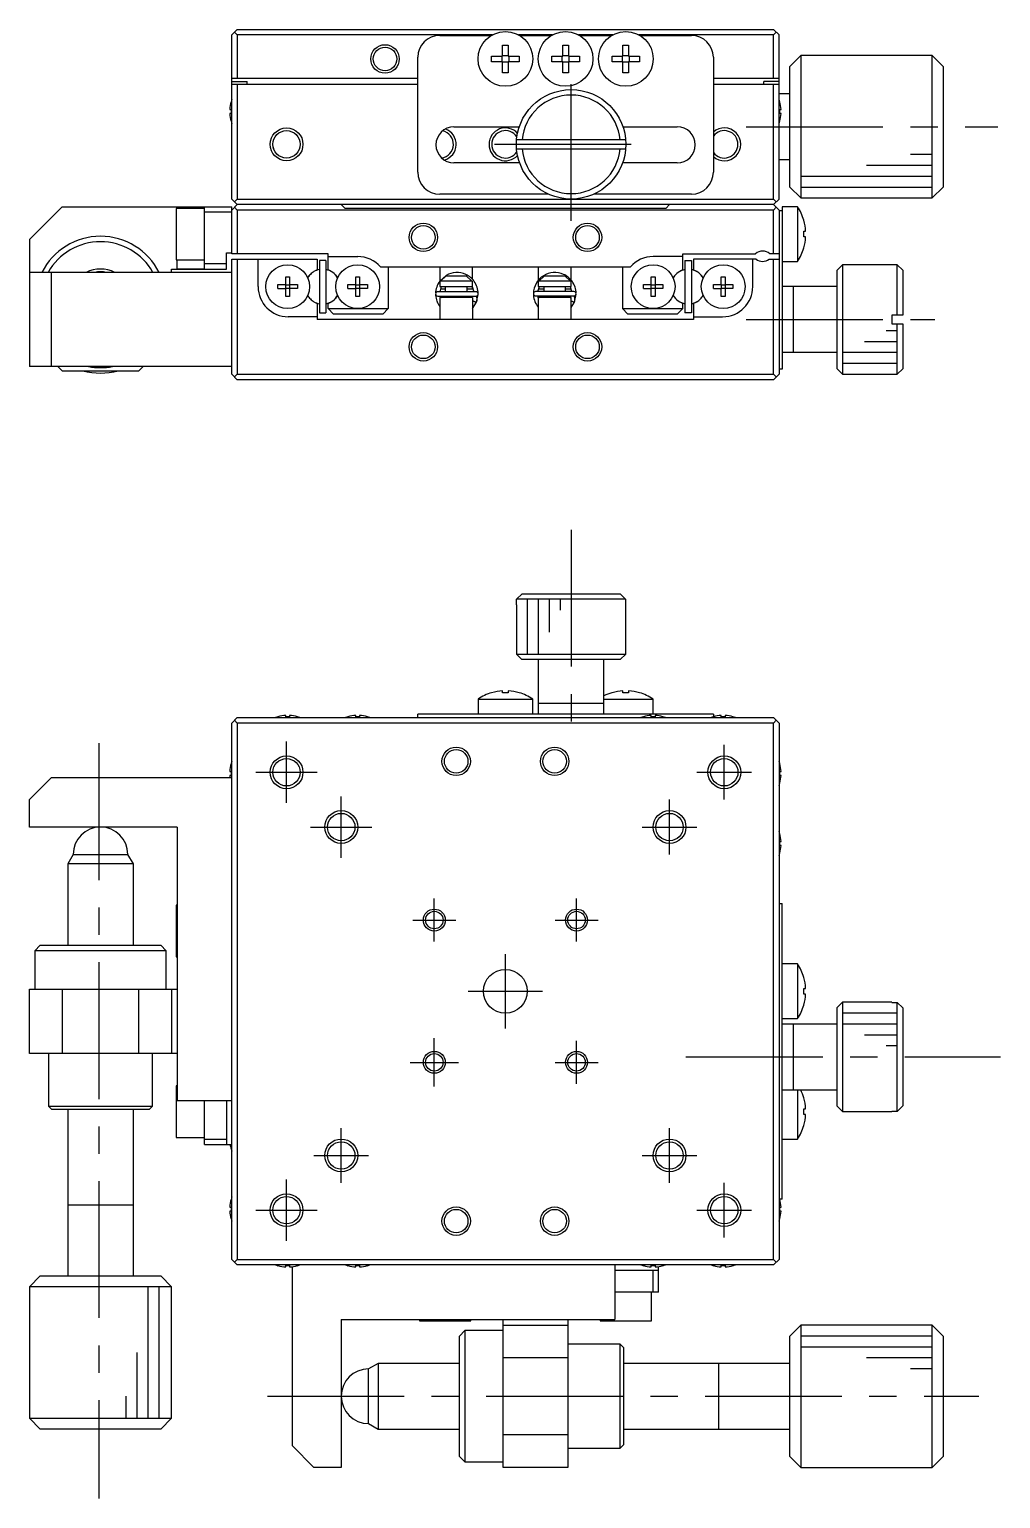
# Model space of a CAD drawing. Extents: x 37 to 349, y 38 to 247.
# Drawn here: x 91.4 to 180.2, y 112.9 to 247.2 of the extents above; entities that cross this region are included whole.
import ezdxf

# ---------------------------------------------------------------- set-up
doc = ezdxf.new("R2010")
doc.units = 0
doc.header["$LTSCALE"] = 10
doc.linetypes.add('CENTER', pattern=[2, 1.25, -0.25, 0.25, -0.25])
doc.layers.get('0').update_dxf_attribs({"linetype": 'CONTINUOUS'})
doc.layers.add('CENTER', color=1, linetype='CENTER')

msp = doc.modelspace()

# ---------------------------------------------------------------- linework, layer by layer
at = {"color": 7, "linetype": 'CONTINUOUS'}
for p, q in [((109.900273, 246.654517), (110.400273, 247.154517)), ((110.400273, 247.154517), (159.400273, 247.154517)), ((159.400273, 247.154517), (159.900273, 246.654517)), ((109.900273, 231.654517), (109.900273, 246.654517)), ((110.150273, 246.904517), (110.400273, 246.654517)), ((110.400273, 246.654517), (110.400273, 242.654517)), ((133.712838, 246.654517), (110.400273, 246.654517)), ((128.900273, 246.604517), (133.624538, 246.604517)), ((134.640273, 245.713107), (135.160273, 245.713107)), ((134.640273, 244.714517), (134.640273, 245.713107)), ((135.160273, 245.713107), (135.160273, 244.714517)), ((139.212838, 246.654517), (136.087707, 246.654517)), ((136.176008, 246.604517), (139.124538, 246.604517)), ((140.140273, 245.713107), (140.660273, 245.713107)), ((140.140273, 244.714517), (140.140273, 245.713107)), ((140.660273, 245.713107), (140.660273, 244.714517)), ((144.712838, 246.654517), (141.587707, 246.654517)), ((141.676008, 246.604517), (144.624538, 246.604517)), ((145.640273, 245.713107), (146.160273, 245.713107)), ((145.640273, 244.714517), (145.640273, 245.713107)), ((146.160273, 245.713107), (146.160273, 244.714517)), ((159.400273, 246.654517), (147.087707, 246.654517)), ((147.176008, 246.604517), (151.900273, 246.604517)), ((159.400273, 246.654517), (159.650273, 246.904517)), ((159.400273, 242.654517), (159.400273, 246.654517)), ((159.900273, 231.654517), (159.900273, 246.654517)), ((126.900273, 234.104517), (126.900273, 244.604517)), ((133.641683, 244.194517), (133.641683, 244.714517)), ((133.641683, 244.714517), (134.640273, 244.714517)), ((134.598898, 244.194517), (134.598898, 244.714517)), ((134.640273, 244.755892), (135.160273, 244.755892)), ((135.160273, 244.714517), (136.158862, 244.714517)), ((135.201648, 244.714517), (135.201648, 244.194517)), ((136.158862, 244.714517), (136.158862, 244.194517)), ((139.141683, 244.194517), (139.141683, 244.714517)), ((139.141683, 244.714517), (140.140273, 244.714517)), ((140.098898, 244.194517), (140.098898, 244.714517)), ((140.140273, 244.755892), (140.660273, 244.755892)), ((140.660273, 244.714517), (141.658862, 244.714517)), ((140.701648, 244.714517), (140.701648, 244.194517)), ((141.658862, 244.714517), (141.658862, 244.194517)), ((144.641683, 244.194517), (144.641683, 244.714517)), ((144.641683, 244.714517), (145.640273, 244.714517)), ((145.598898, 244.194517), (145.598898, 244.714517)), ((145.640273, 244.755892), (146.160273, 244.755892)), ((146.160273, 244.714517), (147.158862, 244.714517)), ((146.201648, 244.714517), (146.201648, 244.194517)), ((147.158862, 244.714517), (147.158862, 244.194517)), ((153.900273, 244.604517), (153.900273, 234.104517)), ((161.900273, 244.754517), (160.900273, 243.754517)), ((161.900273, 244.754517), (161.900273, 231.754517)), ((173.900273, 244.754517), (161.900273, 244.754517)), ((174.900273, 243.754517), (173.900273, 244.754517)), ((173.900273, 231.754517), (173.900273, 244.754517)), ((134.640273, 244.194517), (133.641683, 244.194517)), ((134.640273, 243.195928), (134.640273, 244.194517)), ((135.160273, 244.153142), (134.640273, 244.153142)), ((135.160273, 243.195928), (134.640273, 243.195928)), ((135.160273, 244.194517), (135.160273, 243.195928)), ((136.158862, 244.194517), (135.160273, 244.194517)), ((140.140273, 244.194517), (139.141683, 244.194517)), ((140.140273, 243.195928), (140.140273, 244.194517)), ((140.660273, 244.153142), (140.140273, 244.153142)), ((140.660273, 243.195928), (140.140273, 243.195928)), ((140.660273, 244.194517), (140.660273, 243.195928)), ((141.658862, 244.194517), (140.660273, 244.194517)), ((145.640273, 244.194517), (144.641683, 244.194517)), ((145.640273, 243.195928), (145.640273, 244.194517)), ((146.160273, 244.153142), (145.640273, 244.153142)), ((146.160273, 243.195928), (145.640273, 243.195928)), ((146.160273, 244.194517), (146.160273, 243.195928)), ((147.158862, 244.194517), (146.160273, 244.194517)), ((160.900273, 232.754517), (160.900273, 243.754517)), ((174.900273, 243.754517), (174.900273, 232.754517)), ((126.900273, 242.654517), (109.900273, 242.654517)), ((109.900273, 242.404517), (111.300273, 242.404517)), ((109.900273, 242.154517), (126.900273, 242.154517)), ((110.400273, 242.154517), (110.400273, 231.654517)), ((111.300273, 242.154517), (111.300273, 242.404517)), ((159.900273, 242.654517), (153.900273, 242.654517)), ((153.900273, 242.154517), (159.900273, 242.154517)), ((159.900273, 242.404517), (158.500273, 242.404517)), ((158.500273, 242.154517), (158.500273, 242.404517)), ((159.400273, 231.654517), (159.400273, 242.154517)), ((109.826129, 240.543133), (109.830751, 240.540879)), ((160.900273, 241.254517), (159.900273, 241.254517)), ((159.969794, 240.540879), (159.974417, 240.543133)), ((109.710414, 239.834517), (109.830751, 239.834517)), ((109.830751, 239.474517), (109.710414, 239.474517)), ((109.830751, 239.834517), (109.830751, 239.474517)), ((159.969794, 239.834517), (160.090132, 239.834517)), ((159.969794, 239.474517), (159.969794, 239.834517)), ((160.090132, 239.474517), (159.969794, 239.474517)), ((109.830751, 238.768156), (109.826129, 238.765901)), ((130.200273, 238.254517), (136.163185, 238.254517)), ((145.63736, 238.254517), (150.600273, 238.254517)), ((159.974417, 238.765901), (159.969794, 238.768156)), ((145.884247, 237.054517), (135.916298, 237.054517)), ((135.916298, 236.254517), (145.884247, 236.254517)), ((136.198145, 234.954517), (130.200273, 234.954517)), ((150.600273, 234.954517), (145.6024, 234.954517)), ((159.900273, 235.254517), (160.900273, 235.254517)), ((160.900273, 232.754517), (161.900273, 231.754517)), ((173.900273, 231.754517), (174.900273, 232.754517)), ((94.400273, 230.954517), (91.400273, 227.954517)), ((94.400273, 230.954517), (109.900273, 230.954517)), ((104.900273, 230.804517), (104.900273, 230.954517)), ((107.400273, 230.885339), (104.900273, 230.885339)), ((107.400273, 225.254517), (107.400273, 230.954517)), ((110.400273, 231.154517), (109.900273, 231.654517)), ((110.400273, 231.154517), (109.900273, 230.654517)), ((109.900273, 226.654517), (109.900273, 230.954517)), ((110.400273, 231.654517), (110.150273, 231.404517)), ((110.150273, 230.904517), (110.400273, 230.654517)), ((110.400273, 231.654517), (159.400273, 231.654517)), ((159.400273, 231.154517), (110.400273, 231.154517)), ((120.250273, 230.804517), (119.900273, 231.154517)), ((138.827231, 232.104517), (128.900273, 232.104517)), ((151.900273, 232.104517), (142.973314, 232.104517)), ((149.900273, 231.154517), (149.550273, 230.804517)), ((159.650273, 231.404517), (159.400273, 231.654517)), ((159.900273, 231.654517), (159.400273, 231.154517)), ((159.400273, 231.154517), (159.900273, 230.654517)), ((159.400273, 230.654517), (159.650273, 230.904517)), ((161.59193, 230.954517), (160.200273, 230.954517)), ((160.200273, 230.954517), (160.200273, 216.104517)), ((161.59193, 230.954517), (161.59193, 225.954517)), ((161.900273, 231.754517), (173.900273, 231.754517)), ((104.800273, 230.804517), (104.800273, 226.104517)), ((107.400273, 230.804517), (104.800273, 230.804517)), ((109.900273, 230.454517), (107.400273, 230.454517)), ((110.400273, 230.654517), (110.400273, 226.654517)), ((159.400273, 230.654517), (110.400273, 230.654517)), ((149.550273, 230.804517), (120.250273, 230.804517)), ((159.400273, 226.654517), (159.400273, 230.654517)), ((159.900273, 230.654517), (159.900273, 215.654517)), ((159.900273, 230.604517), (160.200273, 230.604517)), ((162.162853, 229.713107), (162.169708, 229.71645)), ((162.162853, 228.194517), (162.162853, 228.714517)), ((162.162853, 228.714517), (162.335225, 228.714517)), ((162.335225, 228.194517), (162.162853, 228.194517)), ((91.400273, 227.954517), (91.400273, 216.354517)), ((162.169708, 227.192584), (162.162853, 227.195928)), ((104.800273, 226.104517), (107.400273, 226.104517)), ((104.900273, 225.254517), (104.900273, 226.104517)), ((107.400273, 225.754517), (109.400273, 225.754517)), ((109.400273, 226.754517), (109.900273, 226.754517)), ((109.400273, 225.254517), (109.400273, 226.754517)), ((118.700273, 226.654517), (109.900273, 226.654517)), ((109.900273, 215.654517), (109.900273, 226.154517)), ((109.900273, 226.154517), (117.700273, 226.154517)), ((110.400273, 226.154517), (110.400273, 215.654517)), ((112.300273, 223.654517), (112.300273, 226.154517)), ((117.700273, 226.154517), (117.700273, 225.198929)), ((118.500273, 226.054517), (117.900273, 226.054517)), ((117.900273, 226.054517), (117.900273, 221.254517)), ((118.500273, 226.054517), (118.500273, 221.254517)), ((118.700273, 225.198929), (118.700273, 226.654517)), ((118.700273, 226.404517), (121.400273, 226.404517)), ((151.100273, 226.404517), (148.400273, 226.404517)), ((151.100273, 226.654517), (157.738835, 226.654517)), ((151.100273, 225.198929), (151.100273, 226.654517)), ((151.300273, 226.054517), (151.300273, 221.254517)), ((151.300273, 226.054517), (151.900273, 226.054517)), ((151.900273, 226.054517), (151.900273, 221.254517)), ((152.100273, 226.154517), (152.100273, 225.198929)), ((157.800273, 226.154517), (152.100273, 226.154517)), ((157.500273, 223.654517), (157.500273, 226.154517)), ((159.000273, 226.154517), (159.900273, 226.154517)), ((159.900273, 226.654517), (159.06171, 226.654517)), ((159.400273, 215.654517), (159.400273, 226.154517)), ((160.200273, 225.954517), (161.59193, 225.954517)), ((165.700273, 225.654517), (165.200273, 225.154517)), ((170.700273, 225.654517), (165.700273, 225.654517)), ((165.700273, 225.654517), (165.700273, 215.654517)), ((170.700273, 221.054517), (170.700273, 225.654517)), ((171.200273, 225.154517), (170.700273, 225.654517)), ((109.900273, 224.954517), (91.400273, 224.954517)), ((93.400273, 224.954517), (93.400273, 216.354517)), ((104.400273, 224.954517), (104.400273, 225.254517)), ((104.400273, 225.254517), (109.400273, 225.254517)), ((104.900273, 225.294781), (107.400273, 225.294781)), ((114.820273, 224.540879), (115.180273, 224.540879)), ((114.820273, 223.834517), (114.820273, 224.540879)), ((115.180273, 224.540879), (115.180273, 223.834517)), ((117.700273, 225.198929), (117.406523, 225.029332)), ((118.994023, 225.029332), (118.700273, 225.198929)), ((121.220273, 224.540879), (121.580273, 224.540879)), ((121.220273, 223.834517), (121.220273, 224.540879)), ((121.580273, 224.540879), (121.580273, 223.834517)), ((123.479335, 225.454517), (146.32121, 225.454517)), ((124.200273, 225.454517), (124.200273, 221.654517)), ((129.476862, 224.670649), (128.899766, 224.150513)), ((128.900273, 225.454517), (128.900273, 223.654517)), ((131.900273, 224.154517), (128.900273, 224.154517)), ((128.954589, 224.154517), (129.483757, 224.654517)), ((129.483757, 224.654517), (131.316788, 224.654517)), ((131.316788, 224.654517), (131.845956, 224.154517)), ((131.900273, 224.31051), (131.900273, 225.454517)), ((131.900273, 223.654517), (131.900273, 224.154517)), ((137.900273, 225.454517), (137.900273, 224.235779)), ((137.900273, 224.154517), (137.900273, 223.654517)), ((140.900273, 224.154517), (137.900273, 224.154517)), ((137.954589, 224.154517), (138.483757, 224.654517)), ((138.483757, 224.654517), (140.316788, 224.654517)), ((140.316788, 224.654517), (140.845956, 224.154517)), ((140.900273, 224.254983), (140.900273, 225.454517)), ((140.900273, 223.654517), (140.900273, 224.154517)), ((145.600273, 225.454517), (145.600273, 221.654517)), ((148.220273, 224.540879), (148.580273, 224.540879)), ((148.220273, 223.834517), (148.220273, 224.540879)), ((148.580273, 224.540879), (148.580273, 223.834517)), ((150.806523, 225.029332), (151.100273, 225.198929)), ((152.100273, 225.198929), (152.394023, 225.029332)), ((154.620273, 224.540879), (154.980273, 224.540879)), ((154.620273, 223.834517), (154.620273, 224.540879)), ((154.980273, 224.540879), (154.980273, 223.834517)), ((165.200273, 216.154517), (165.200273, 225.154517)), ((171.200273, 225.154517), (171.200273, 221.054517)), ((114.113911, 223.834517), (114.820273, 223.834517)), ((114.113911, 223.474517), (114.113911, 223.834517)), ((114.113911, 223.474517), (114.820273, 223.474517)), ((114.830645, 223.824145), (114.820273, 223.834517)), ((114.830645, 223.484889), (114.820273, 223.474517)), ((114.820273, 222.768156), (114.820273, 223.474517)), ((114.830645, 223.824145), (115.1699, 223.824145)), ((114.830645, 223.484889), (114.830645, 223.824145)), ((115.1699, 223.484889), (114.830645, 223.484889)), ((115.1699, 223.824145), (115.180273, 223.834517)), ((115.1699, 223.824145), (115.1699, 223.484889)), ((115.1699, 223.484889), (115.180273, 223.474517)), ((115.180273, 223.834517), (115.886634, 223.834517)), ((115.180273, 223.474517), (115.180273, 222.768156)), ((115.886634, 223.474517), (115.180273, 223.474517)), ((115.886634, 223.834517), (115.886634, 223.474517)), ((120.513911, 223.834517), (121.220273, 223.834517)), ((120.513911, 223.474517), (120.513911, 223.834517)), ((120.513911, 223.474517), (121.220273, 223.474517)), ((121.230645, 223.824145), (121.220273, 223.834517)), ((121.230645, 223.484889), (121.220273, 223.474517)), ((121.220273, 222.768156), (121.220273, 223.474517)), ((121.230645, 223.824145), (121.5699, 223.824145)), ((121.230645, 223.484889), (121.230645, 223.824145)), ((121.5699, 223.484889), (121.230645, 223.484889)), ((121.5699, 223.824145), (121.580273, 223.834517)), ((121.5699, 223.824145), (121.5699, 223.484889)), ((121.5699, 223.484889), (121.580273, 223.474517)), ((121.580273, 223.834517), (122.286634, 223.834517)), ((121.580273, 223.474517), (121.580273, 222.768156)), ((122.286634, 223.474517), (121.580273, 223.474517)), ((122.286634, 223.834517), (122.286634, 223.474517)), ((128.517589, 222.969651), (128.521228, 222.868862)), ((132.216362, 223.191628), (128.716362, 223.191628)), ((128.900273, 223.654517), (131.900273, 223.654517)), ((128.928681, 223.191629), (129.064239, 223.65457)), ((128.986277, 223.454517), (129.400273, 223.454517)), ((129.400273, 223.654517), (129.400273, 223.191628)), ((131.400273, 223.191628), (131.400273, 223.654517)), ((131.400273, 223.454517), (131.900273, 223.454517)), ((131.868172, 223.654639), (132.004343, 223.191655)), ((131.900273, 223.454517), (131.900273, 223.580529)), ((132.257318, 222.222749), (132.415042, 222.964292)), ((137.459546, 222.98039), (137.463185, 222.879601)), ((141.158319, 223.202367), (137.658319, 223.202367)), ((137.658319, 222.802367), (141.158319, 222.802367)), ((137.899466, 222.641157), (137.87032, 222.802364)), ((137.870638, 223.202369), (138.001171, 223.654585)), ((137.900273, 223.654517), (140.900273, 223.654517)), ((137.924796, 223.454517), (138.400273, 223.454517)), ((138.000008, 222.654556), (138.25993, 222.802367)), ((138.400273, 223.654517), (138.400273, 223.202367)), ((138.400273, 222.802367), (138.400273, 222.654517)), ((140.400273, 223.202367), (140.400273, 223.654517)), ((140.400273, 223.454517), (140.900273, 223.454517)), ((140.400273, 222.654517), (140.400273, 222.802367)), ((140.556708, 222.802367), (140.816634, 222.654549)), ((140.815198, 223.654528), (140.946301, 223.202394)), ((141.190157, 222.803048), (141.189321, 222.804806)), ((141.204174, 222.771459), (141.190157, 222.803048)), ((141.199275, 222.233488), (141.356999, 222.975031)), ((147.513911, 223.834517), (148.220273, 223.834517)), ((147.513911, 223.474517), (147.513911, 223.834517)), ((147.513911, 223.474517), (148.220273, 223.474517)), ((148.230645, 223.824145), (148.220273, 223.834517)), ((148.230645, 223.484889), (148.220273, 223.474517)), ((148.220273, 222.768156), (148.220273, 223.474517)), ((148.230645, 223.824145), (148.5699, 223.824145)), ((148.230645, 223.484889), (148.230645, 223.824145)), ((148.5699, 223.484889), (148.230645, 223.484889)), ((148.5699, 223.824145), (148.580273, 223.834517)), ((148.5699, 223.824145), (148.5699, 223.484889)), ((148.5699, 223.484889), (148.580273, 223.474517)), ((148.580273, 223.834517), (149.286634, 223.834517)), ((148.580273, 223.474517), (148.580273, 222.768156)), ((149.286634, 223.474517), (148.580273, 223.474517)), ((149.286634, 223.834517), (149.286634, 223.474517)), ((153.913911, 223.834517), (154.620273, 223.834517)), ((153.913911, 223.474517), (153.913911, 223.834517)), ((153.913911, 223.474517), (154.620273, 223.474517)), ((154.630645, 223.824145), (154.620273, 223.834517)), ((154.630645, 223.484889), (154.620273, 223.474517)), ((154.620273, 222.768156), (154.620273, 223.474517)), ((154.630645, 223.824145), (154.9699, 223.824145)), ((154.630645, 223.484889), (154.630645, 223.824145)), ((154.9699, 223.484889), (154.630645, 223.484889)), ((154.9699, 223.824145), (154.980273, 223.834517)), ((154.9699, 223.824145), (154.9699, 223.484889)), ((154.9699, 223.484889), (154.980273, 223.474517)), ((154.980273, 223.834517), (155.686634, 223.834517)), ((154.980273, 223.474517), (154.980273, 222.768156)), ((155.686634, 223.474517), (154.980273, 223.474517)), ((155.686634, 223.834517), (155.686634, 223.474517)), ((165.200273, 223.654517), (160.200273, 223.654517)), ((161.200273, 223.654517), (161.200273, 217.654517)), ((115.180273, 222.768156), (114.820273, 222.768156)), ((117.406523, 222.279702), (117.700273, 222.110105)), ((117.700273, 222.110105), (117.700273, 220.654517)), ((118.700273, 222.110105), (118.994023, 222.279702)), ((118.700273, 221.654517), (118.700273, 222.110105)), ((119.200273, 221.154517), (118.700273, 221.654517)), ((118.700273, 221.654517), (124.200273, 221.654517)), ((121.580273, 222.768156), (121.220273, 222.768156)), ((124.200273, 221.654517), (123.700273, 221.154517)), ((128.650763, 222.283306), (128.673546, 222.224614)), ((128.673779, 222.228437), (128.673264, 222.225946)), ((128.673264, 222.225946), (128.673995, 222.226253)), ((128.673546, 222.224614), (128.673264, 222.225946)), ((128.674482, 222.224856), (128.698084, 222.171926)), ((128.716362, 222.791628), (132.216362, 222.791628)), ((131.900273, 222.654517), (128.900273, 222.654517)), ((128.900273, 222.654517), (128.900273, 220.654517)), ((128.952654, 222.654437), (128.928363, 222.791625)), ((129.064654, 222.654544), (129.317973, 222.791628)), ((129.400273, 222.791628), (129.400273, 222.654517)), ((131.400273, 222.654517), (131.400273, 222.791628)), ((131.614751, 222.791628), (131.868057, 222.654562)), ((131.900384, 222.654517), (131.899744, 220.654517)), ((132.254404, 222.21595), (131.900253, 222.355797)), ((131.9053, 222.363647), (131.900273, 222.367824)), ((131.900323, 221.671925), (132.258327, 222.225054)), ((131.911371, 222.359099), (131.9053, 222.363647)), ((131.918447, 222.354209), (131.911371, 222.359099)), ((131.926486, 222.349005), (131.918447, 222.354209)), ((131.935439, 222.343521), (131.926486, 222.349005)), ((131.945249, 222.33779), (131.935439, 222.343521)), ((131.955858, 222.331847), (131.945249, 222.33779)), ((131.967199, 222.325729), (131.955858, 222.331847)), ((131.979204, 222.319472), (131.967199, 222.325729)), ((131.991798, 222.313116), (131.979204, 222.319472)), ((132.004905, 222.3067), (131.991798, 222.313116)), ((132.018443, 222.300262), (132.004905, 222.3067)), ((132.032331, 222.293842), (132.018443, 222.300262)), ((132.046482, 222.287481), (132.032331, 222.293842)), ((132.06081, 222.281216), (132.046482, 222.287481)), ((132.075227, 222.275086), (132.06081, 222.281216)), ((132.089644, 222.269129), (132.075227, 222.275086)), ((132.103973, 222.263382), (132.089644, 222.269129)), ((132.118125, 222.257879), (132.103973, 222.263382)), ((132.132015, 222.252655), (132.118125, 222.257879)), ((132.145557, 222.247741), (132.132015, 222.252655)), ((132.158668, 222.243168), (132.145557, 222.247741)), ((132.171267, 222.238963), (132.158668, 222.243168)), ((132.183277, 222.235153), (132.171267, 222.238963)), ((132.194624, 222.231761), (132.183277, 222.235153)), ((132.205239, 222.228808), (132.194624, 222.231761)), ((132.215056, 222.226312), (132.205239, 222.228808)), ((132.224015, 222.224287), (132.215056, 222.226312)), ((132.232062, 222.222748), (132.224015, 222.224287)), ((132.239147, 222.221702), (132.232062, 222.222748)), ((132.245226, 222.221157), (132.239147, 222.221702)), ((132.250262, 222.221115), (132.245226, 222.221157)), ((132.2482, 222.792309), (132.247364, 222.794067)), ((132.262217, 222.76072), (132.2482, 222.792309)), ((132.254225, 222.221578), (132.250262, 222.221115)), ((132.257089, 222.222542), (132.254225, 222.221578)), ((132.258837, 222.224001), (132.257089, 222.222542)), ((132.259459, 222.225946), (132.258837, 222.224001)), ((132.259178, 222.224614), (132.271332, 222.255004)), ((132.274636, 222.728482), (132.262217, 222.76072)), ((132.271332, 222.255004), (132.282585, 222.287665)), ((132.285428, 222.695677), (132.274636, 222.728482)), ((132.282585, 222.287665), (132.292191, 222.320837)), ((132.294567, 222.662383), (132.285428, 222.695677)), ((132.292191, 222.320837), (132.300125, 222.354439)), ((132.30203, 222.628682), (132.294567, 222.662383)), ((132.300125, 222.354439), (132.306368, 222.388386)), ((132.3078, 222.594658), (132.30203, 222.628682)), ((132.306368, 222.388386), (132.310907, 222.422597)), ((132.311863, 222.560392), (132.3078, 222.594658)), ((132.310907, 222.422597), (132.313731, 222.456987)), ((132.314209, 222.525969), (132.311863, 222.560392)), ((132.313731, 222.456987), (132.314832, 222.491473)), ((132.314832, 222.491473), (132.314209, 222.525969)), ((137.59272, 222.294044), (137.615503, 222.235353)), ((137.615736, 222.239177), (137.615221, 222.236686)), ((137.615221, 222.236686), (137.615953, 222.236993)), ((137.615503, 222.235353), (137.615221, 222.236686)), ((137.616439, 222.235595), (137.640041, 222.182665)), ((140.900273, 222.654517), (137.900273, 222.654517)), ((137.900273, 222.654517), (137.900273, 220.654517)), ((141.196362, 222.22669), (140.900254, 222.330712)), ((140.900273, 220.654517), (140.900273, 222.654517)), ((140.911814, 222.335065), (140.900273, 222.341242)), ((140.900307, 221.748718), (141.200284, 222.235793)), ((140.924007, 222.328758), (140.911814, 222.335065)), ((140.936777, 222.322359), (140.924007, 222.328758)), ((140.950045, 222.315909), (140.936777, 222.322359)), ((140.963728, 222.309447), (140.950045, 222.315909)), ((140.977742, 222.303012), (140.963728, 222.309447)), ((140.992001, 222.296646), (140.977742, 222.303012)), ((141.006416, 222.290387), (140.992001, 222.296646)), ((141.020898, 222.284274), (141.006416, 222.290387)), ((141.035357, 222.278345), (141.020898, 222.284274)), ((141.049704, 222.272637), (141.035357, 222.278345)), ((141.06385, 222.267184), (141.049704, 222.272637)), ((141.077708, 222.26202), (141.06385, 222.267184)), ((141.091192, 222.257178), (141.077708, 222.26202)), ((141.104219, 222.252688), (141.091192, 222.257178)), ((141.116708, 222.248576), (141.104219, 222.252688)), ((141.128581, 222.244869), (141.116708, 222.248576)), ((141.139766, 222.24159), (141.128581, 222.244869)), ((141.150193, 222.238759), (141.139766, 222.24159)), ((141.159798, 222.236392), (141.150193, 222.238759)), ((141.168521, 222.234506), (141.159798, 222.236392)), ((141.176308, 222.233111), (141.168521, 222.234506)), ((141.183112, 222.232217), (141.176308, 222.233111)), ((141.18889, 222.231828), (141.183112, 222.232217)), ((141.193606, 222.231948), (141.18889, 222.231828)), ((141.197231, 222.232575), (141.193606, 222.231948)), ((141.199743, 222.233705), (141.197231, 222.232575)), ((141.201126, 222.235332), (141.199743, 222.233705)), ((141.201135, 222.235353), (141.213289, 222.265743)), ((141.216593, 222.739222), (141.204174, 222.771459)), ((141.213289, 222.265743), (141.224543, 222.298404)), ((141.227385, 222.706416), (141.216593, 222.739222)), ((141.224543, 222.298404), (141.234148, 222.331577)), ((141.236524, 222.673122), (141.227385, 222.706416)), ((141.234148, 222.331577), (141.242082, 222.365178)), ((141.243987, 222.639421), (141.236524, 222.673122)), ((141.242082, 222.365178), (141.248326, 222.399126)), ((141.249758, 222.605397), (141.243987, 222.639421)), ((141.248326, 222.399126), (141.252865, 222.433336)), ((141.253821, 222.571131), (141.249758, 222.605397)), ((141.252865, 222.433336), (141.255688, 222.467726)), ((141.256167, 222.536708), (141.253821, 222.571131)), ((141.255688, 222.467726), (141.25679, 222.502212)), ((141.25679, 222.502212), (141.256167, 222.536708)), ((146.100273, 221.154517), (145.600273, 221.654517)), ((145.600273, 221.654517), (151.100273, 221.654517)), ((148.580273, 222.768156), (148.220273, 222.768156)), ((151.100273, 221.654517), (150.600273, 221.154517)), ((151.100273, 222.110105), (150.806523, 222.279702)), ((151.100273, 221.654517), (151.100273, 222.110105)), ((152.394023, 222.279702), (152.100273, 222.110105)), ((152.100273, 222.110105), (152.100273, 220.654517)), ((154.980273, 222.768156), (154.620273, 222.768156)), ((117.700273, 220.904517), (115.050273, 220.904517)), ((152.100273, 220.654517), (117.700273, 220.654517)), ((117.900273, 221.254517), (118.500273, 221.254517)), ((123.700273, 221.154517), (119.200273, 221.154517)), ((150.600273, 221.154517), (146.100273, 221.154517)), ((151.900273, 221.254517), (151.300273, 221.254517)), ((152.100273, 220.904517), (154.750273, 220.904517)), ((170.200273, 221.054517), (170.200273, 220.254517)), ((171.200273, 221.054517), (170.200273, 221.054517)), ((170.200273, 220.254517), (171.200273, 220.254517)), ((170.700273, 215.654517), (170.700273, 220.254517)), ((171.200273, 220.254517), (171.200273, 216.154517)), ((160.200273, 217.654517), (165.200273, 217.654517)), ((109.900273, 216.354517), (91.400273, 216.354517)), ((94.000273, 216.354517), (94.400273, 215.954517)), ((101.400273, 215.954517), (101.800273, 216.354517)), ((160.200273, 216.104517), (159.900273, 216.104517)), ((165.200273, 216.154517), (165.700273, 215.654517)), ((170.700273, 215.654517), (171.200273, 216.154517)), ((94.400273, 215.954517), (101.400273, 215.954517)), ((110.400273, 215.154517), (109.900273, 215.654517)), ((110.400273, 215.654517), (110.150273, 215.404517)), ((110.400273, 215.654517), (159.400273, 215.654517)), ((159.400273, 215.154517), (110.400273, 215.154517)), ((159.650273, 215.404517), (159.400273, 215.654517)), ((159.900273, 215.654517), (159.400273, 215.154517)), ((165.700273, 215.654517), (170.700273, 215.654517)), ((135.916298, 195.08944), (136.418086, 195.58944)), ((135.916298, 194.58944), (135.916298, 195.08944)), ((145.884247, 195.08944), (135.916298, 195.08944)), ((136.418086, 195.58944), (145.38246, 195.58944)), ((145.38246, 195.58944), (145.884247, 195.08944)), ((145.884247, 195.08944), (145.884247, 194.58944)), ((135.900273, 194.58944), (135.900273, 190.08944)), ((135.900273, 194.58944), (135.916298, 194.58944)), ((145.884247, 194.58944), (145.900273, 194.58944)), ((145.900273, 190.08944), (145.900273, 194.58944)), ((135.900273, 190.08944), (145.900273, 190.08944)), ((135.900273, 190.08944), (136.400273, 189.58944)), ((145.400273, 189.58944), (136.400273, 189.58944)), ((137.900273, 189.58944), (137.900273, 184.58944)), ((143.900273, 184.58944), (143.900273, 189.58944)), ((145.400273, 189.58944), (145.900273, 190.08944)), ((134.640273, 186.552021), (134.640273, 186.724393)), ((135.160273, 186.724393), (135.160273, 186.552021)), ((145.640273, 186.552021), (145.640273, 186.724393)), ((146.160273, 186.724393), (146.160273, 186.552021)), ((132.400273, 185.981097), (137.400273, 185.981097)), ((132.400273, 185.981097), (132.400273, 184.58944)), ((133.641683, 186.552021), (133.63834, 186.558876)), ((135.160273, 186.552021), (134.640273, 186.552021)), ((136.162206, 186.558876), (136.158862, 186.552021)), ((137.400273, 184.58944), (137.400273, 185.981097)), ((137.900273, 185.58944), (143.900273, 185.58944)), ((143.900273, 185.981097), (148.400273, 185.981097)), ((144.641683, 186.552021), (144.63834, 186.558876)), ((146.160273, 186.552021), (145.640273, 186.552021)), ((147.162206, 186.558876), (147.158862, 186.552021)), ((148.400273, 184.58944), (148.400273, 185.981097)), ((110.400273, 184.28944), (109.900273, 183.78944)), ((110.400273, 183.78944), (110.150273, 184.03944)), ((110.400273, 184.28944), (159.400273, 184.28944)), ((114.113911, 184.358962), (114.111657, 184.363584)), ((114.820273, 184.358962), (114.820273, 184.479299)), ((115.180273, 184.358962), (114.820273, 184.358962)), ((115.180273, 184.479299), (115.180273, 184.358962)), ((115.888889, 184.363584), (115.886634, 184.358962)), ((120.513911, 184.358962), (120.511657, 184.363584)), ((121.220273, 184.358962), (121.220273, 184.479299)), ((121.580273, 184.358962), (121.220273, 184.358962)), ((121.580273, 184.479299), (121.580273, 184.358962)), ((122.288889, 184.363584), (122.286634, 184.358962)), ((126.900273, 184.28944), (126.900273, 184.58944)), ((153.900273, 184.58944), (126.900273, 184.58944)), ((147.513911, 184.358962), (147.511657, 184.363584)), ((148.220273, 184.358962), (148.220273, 184.479299)), ((148.580273, 184.358962), (148.220273, 184.358962)), ((148.580273, 184.479299), (148.580273, 184.358962)), ((149.288889, 184.363584), (149.286634, 184.358962)), ((153.900273, 184.58944), (153.900273, 184.36027)), ((153.913911, 184.358962), (153.911657, 184.363584)), ((154.620273, 184.358962), (154.620273, 184.479299)), ((154.980273, 184.358962), (154.620273, 184.358962)), ((154.980273, 184.479299), (154.980273, 184.358962)), ((155.688889, 184.363584), (155.686634, 184.358962)), ((159.900273, 183.78944), (159.400273, 184.28944)), ((159.400273, 183.78944), (159.650273, 184.03944)), ((109.900273, 134.78944), (109.900273, 183.78944)), ((110.400273, 183.78944), (110.400273, 134.78944)), ((159.400273, 183.78944), (110.400273, 183.78944)), ((159.400273, 134.78944), (159.400273, 183.78944)), ((159.900273, 183.78944), (159.900273, 134.78944)), ((109.826129, 180.078056), (109.830751, 180.075801)), ((159.969794, 180.075801), (159.974417, 180.078056)), ((93.400273, 178.78944), (91.400273, 176.78944)), ((109.900273, 178.78944), (93.400273, 178.78944)), ((109.710414, 179.36944), (109.830751, 179.36944)), ((109.830751, 179.00944), (109.710414, 179.00944)), ((109.830751, 179.36944), (109.830751, 179.00944)), ((159.969794, 179.00944), (159.969794, 179.36944)), ((159.969794, 179.36944), (160.090132, 179.36944)), ((160.090132, 179.00944), (159.969794, 179.00944)), ((159.974417, 178.300824), (159.969794, 178.303078)), ((91.400273, 174.28944), (91.400273, 176.78944)), ((104.900273, 174.28944), (91.400273, 174.28944)), ((104.900273, 174.28944), (104.900273, 149.28944)), ((159.969794, 173.675801), (159.974417, 173.678056)), ((159.969794, 172.60944), (159.969794, 172.96944)), ((159.969794, 172.96944), (160.090132, 172.96944)), ((160.090132, 172.60944), (159.969794, 172.60944)), ((159.974417, 171.900824), (159.969794, 171.903078)), ((95.400273, 171.78944), (94.900273, 170.923414)), ((100.900273, 170.923414), (94.900273, 170.923414)), ((94.900273, 170.923414), (94.900273, 163.489459)), ((95.400273, 171.78944), (100.400273, 171.78944)), ((100.900273, 170.923414), (100.400273, 171.78944)), ((100.900273, 163.489459), (100.900273, 170.923414)), ((104.900273, 167.13944), (104.800273, 167.13944)), ((104.800273, 167.13944), (104.800273, 162.43944)), ((159.900273, 167.28944), (160.200273, 167.28944)), ((160.200273, 140.28944), (160.200273, 167.28944)), ((92.400273, 163.48944), (91.900273, 162.98944)), ((103.900273, 162.98944), (91.900273, 162.98944)), ((91.900273, 162.98944), (91.900273, 159.48944)), ((92.400273, 163.48944), (103.400273, 163.48944)), ((103.900273, 162.98944), (103.400273, 163.48944)), ((103.900273, 159.48944), (103.900273, 162.98944)), ((104.800273, 162.43944), (104.900273, 162.43944)), ((161.59193, 161.78944), (160.200273, 161.78944)), ((161.59193, 161.78944), (161.59193, 156.78944)), ((162.162853, 160.548029), (162.169708, 160.551373)), ((91.400273, 153.58944), (91.400273, 159.48944)), ((91.400273, 159.48944), (104.900273, 159.48944)), ((94.400273, 159.48944), (94.400273, 153.58944)), ((101.400273, 153.58944), (101.400273, 159.48944)), ((104.400273, 159.48944), (104.400273, 153.58944)), ((162.162853, 159.54944), (162.335225, 159.54944)), ((162.162853, 159.02944), (162.162853, 159.54944)), ((162.335225, 159.02944), (162.162853, 159.02944)), ((162.169708, 158.027507), (162.162853, 158.03085)), ((165.700273, 158.28944), (165.200273, 157.78944)), ((165.200273, 148.78944), (165.200273, 157.78944)), ((165.700273, 158.28944), (165.700273, 148.28944)), ((170.200273, 158.28944), (165.700273, 158.28944)), ((170.200273, 158.28944), (170.200273, 158.273414)), ((170.200273, 158.273414), (170.700273, 158.273414)), ((170.700273, 148.305466), (170.700273, 158.273414)), ((170.700273, 158.273414), (171.200273, 157.771627)), ((171.200273, 157.771627), (171.200273, 148.807253)), ((160.200273, 156.78944), (161.59193, 156.78944)), ((165.200273, 156.28944), (160.200273, 156.28944)), ((161.200273, 156.28944), (161.200273, 150.28944)), ((104.900273, 153.58944), (91.400273, 153.58944)), ((93.150273, 153.58944), (93.150273, 148.78944)), ((102.650273, 148.78944), (102.650273, 153.58944)), ((104.900273, 150.63944), (104.800273, 150.63944)), ((104.800273, 150.63944), (104.800273, 145.93944)), ((109.900273, 149.28944), (104.900273, 149.28944)), ((107.400273, 145.28944), (107.400273, 149.28944)), ((109.400273, 149.28944), (109.400273, 145.289438)), ((160.200273, 150.28944), (165.200273, 150.28944)), ((161.59193, 150.28944), (161.59193, 145.78944)), ((162.162853, 149.548029), (162.169708, 149.551373)), ((93.150273, 148.78944), (102.650273, 148.78944)), ((93.150273, 148.78944), (93.450273, 148.48944)), ((102.350273, 148.48944), (93.450273, 148.48944)), ((94.900273, 148.489421), (94.900273, 133.28944)), ((100.900273, 133.28944), (100.900273, 148.489421)), ((102.350273, 148.48944), (102.650273, 148.78944)), ((162.162853, 148.54944), (162.335225, 148.54944)), ((162.162853, 148.02944), (162.162853, 148.54944)), ((162.335225, 148.02944), (162.162853, 148.02944)), ((165.200273, 148.78944), (165.700273, 148.28944)), ((165.700273, 148.28944), (170.200273, 148.28944)), ((170.700273, 148.305466), (170.200273, 148.305466)), ((170.200273, 148.305466), (170.200273, 148.28944)), ((171.200273, 148.807253), (170.700273, 148.305466)), ((162.169708, 147.027507), (162.162853, 147.03085)), ((104.800273, 145.93944), (107.400273, 145.93944)), ((107.400273, 145.78944), (109.400273, 145.78944)), ((107.400273, 145.289438), (109.900273, 145.289438)), ((160.200273, 145.78944), (161.59193, 145.78944)), ((109.830751, 144.903078), (109.826129, 144.900824)), ((94.900268, 139.78944), (100.900278, 139.78944)), ((109.826129, 140.278056), (109.830751, 140.275801)), ((160.200273, 140.28944), (159.900273, 140.28944)), ((159.969794, 140.275801), (159.974417, 140.278056)), ((109.710414, 139.56944), (109.830751, 139.56944)), ((109.830751, 139.20944), (109.710414, 139.20944)), ((109.830751, 138.503078), (109.826129, 138.500824)), ((109.830751, 139.56944), (109.830751, 139.20944)), ((159.969794, 139.20944), (159.969794, 139.56944)), ((159.969794, 139.56944), (160.090132, 139.56944)), ((160.090132, 139.20944), (159.969794, 139.20944)), ((159.974417, 138.500824), (159.969794, 138.503078)), ((109.900273, 134.78944), (110.400273, 134.28944)), ((110.150273, 134.53944), (110.400273, 134.78944)), ((110.400273, 134.78944), (159.400273, 134.78944)), ((159.400273, 134.28944), (110.400273, 134.28944)), ((114.111657, 134.215296), (114.113911, 134.219918)), ((114.820273, 134.219918), (115.180273, 134.219918)), ((114.820273, 134.099581), (114.820273, 134.219918)), ((115.180273, 134.219918), (115.180273, 134.099581)), ((115.886634, 134.219918), (115.888889, 134.215296)), ((120.511657, 134.215296), (120.513911, 134.219918)), ((121.220273, 134.219918), (121.580273, 134.219918)), ((121.220273, 134.099581), (121.220273, 134.219918)), ((121.580273, 134.219918), (121.580273, 134.099581)), ((122.286634, 134.219918), (122.288889, 134.215296)), ((144.900273, 134.28944), (144.900273, 129.28944)), ((147.511657, 134.215296), (147.513911, 134.219918)), ((148.220273, 134.219918), (148.580273, 134.219918)), ((148.220273, 134.099581), (148.220273, 134.219918)), ((148.580273, 134.219918), (148.580273, 134.099581)), ((149.286634, 134.219918), (149.288889, 134.215296)), ((153.911657, 134.215296), (153.913911, 134.219918)), ((154.620273, 134.219918), (154.980273, 134.219918)), ((154.620273, 134.099581), (154.620273, 134.219918)), ((154.980273, 134.219918), (154.980273, 134.099581)), ((155.686634, 134.219918), (155.688889, 134.215296)), ((159.650273, 134.53944), (159.400273, 134.78944)), ((159.400273, 134.28944), (159.900273, 134.78944)), ((92.400273, 133.28944), (91.400273, 132.28944)), ((92.400273, 133.28944), (103.400273, 133.28944)), ((104.400273, 132.28944), (103.400273, 133.28944)), ((115.400273, 134.119645), (115.400273, 117.78944)), ((148.900275, 133.78944), (144.900273, 133.78944)), ((148.400273, 131.78944), (148.400273, 133.78944)), ((148.900275, 131.78944), (148.900275, 134.133874)), ((104.400273, 132.28944), (91.400273, 132.28944)), ((91.400273, 132.28944), (91.400273, 120.28944)), ((104.400273, 120.28944), (104.400273, 132.28944)), ((148.900273, 131.78944), (144.900273, 131.78944)), ((148.250273, 129.18944), (148.250273, 131.78944)), ((119.900273, 129.28944), (144.900273, 129.28944)), ((119.900273, 129.28944), (119.900273, 115.78944)), ((127.050273, 129.28944), (127.050273, 129.18944)), ((127.050273, 129.18944), (131.750273, 129.18944)), ((131.750273, 129.18944), (131.750273, 129.28944)), ((134.700273, 115.78944), (134.700273, 129.28944)), ((140.600273, 129.28944), (140.600273, 115.78944)), ((143.550273, 129.28944), (143.550273, 129.18944)), ((143.550273, 129.18944), (148.250273, 129.18944)), ((131.200273, 128.28944), (130.700273, 127.78944)), ((130.700273, 116.78944), (130.700273, 127.78944)), ((131.200273, 128.28944), (131.200273, 116.28944)), ((134.700273, 128.28944), (131.200273, 128.28944)), ((134.700273, 128.78944), (140.600273, 128.78944)), ((161.900273, 128.78944), (160.900273, 127.78944)), ((160.900273, 116.78944), (160.900273, 127.78944)), ((161.900273, 128.78944), (161.900273, 115.78944)), ((173.900273, 128.78944), (161.900273, 128.78944)), ((174.900273, 127.78944), (173.900273, 128.78944)), ((173.900273, 115.78944), (173.900273, 128.78944)), ((174.900273, 127.789214), (174.900273, 116.78944)), ((145.400273, 127.03944), (140.600273, 127.03944)), ((145.400273, 117.53944), (145.400273, 127.03944)), ((145.700273, 126.73944), (145.400273, 127.03944)), ((145.700273, 126.73944), (145.700273, 117.83944)), ((123.266298, 125.28944), (122.400273, 124.78944)), ((123.266298, 125.28944), (123.266298, 119.28944)), ((130.700253, 125.28944), (123.266298, 125.28944)), ((140.600273, 125.78944), (134.700273, 125.78944)), ((160.900273, 125.28944), (145.700292, 125.28944)), ((154.400273, 119.289435), (154.400273, 125.289445)), ((122.400273, 119.78944), (122.400273, 124.78944)), ((91.400273, 120.28944), (92.400273, 119.28944)), ((91.400273, 120.28944), (104.400273, 120.28944)), ((103.400273, 119.28944), (104.400273, 120.28944)), ((122.400273, 119.78944), (123.266298, 119.28944)), ((103.400047, 119.28944), (92.400273, 119.28944)), ((123.266298, 119.28944), (130.700253, 119.28944)), ((134.700273, 118.78944), (140.600273, 118.78944)), ((145.700292, 119.28944), (160.900273, 119.28944)), ((115.400273, 117.78944), (117.400273, 115.78944)), ((130.700273, 116.78944), (131.200273, 116.28944)), ((140.600273, 117.53944), (145.400273, 117.53944)), ((145.400273, 117.53944), (145.700273, 117.83944)), ((160.900273, 116.78944), (161.900273, 115.78944)), ((173.900273, 115.78944), (174.900273, 116.78944)), ((119.900273, 115.78944), (117.400273, 115.78944)), ((131.200273, 116.28944), (134.700273, 116.28944)), ((140.600273, 115.78944), (134.700273, 115.78944)), ((161.900273, 115.78944), (173.900273, 115.78944))]:
    msp.add_line(p, q, dxfattribs=at)
at = {"color": 3, "linetype": 'CONTINUOUS'}
for p, q in [((113.67469, 236.408656), (113.71213, 236.266164)), ((171.900273, 235.754517), (173.900273, 235.754517)), ((161.900273, 233.754517), (173.900273, 233.754517)), ((167.900273, 234.754517), (173.900273, 234.754517)), ((161.900273, 232.754517), (173.900273, 232.754517)), ((169.700273, 219.654517), (170.700273, 219.654517)), ((165.700273, 217.654517), (170.700273, 217.654517)), ((167.700273, 218.654517), (170.700273, 218.654517)), ((165.700273, 216.654517), (170.700273, 216.654517)), ((136.900273, 195.08944), (136.900273, 190.08944)), ((137.900273, 195.08944), (137.900273, 190.08944)), ((138.900273, 195.08944), (138.900273, 192.08944)), ((139.900273, 195.08944), (139.900273, 194.08944)), ((170.700273, 157.28944), (165.700273, 157.28944)), ((170.700273, 156.28944), (165.700273, 156.28944)), ((170.700273, 155.28944), (167.700273, 155.28944)), ((170.700273, 154.28944), (169.700273, 154.28944)), ((102.250273, 120.28944), (102.250273, 132.28944)), ((103.250273, 120.28944), (103.250273, 132.28944)), ((173.900273, 127.78944), (161.900273, 127.78944)), ((101.250273, 120.28944), (101.250273, 126.28944)), ((173.900273, 126.78944), (161.900273, 126.78944)), ((173.900273, 125.78944), (167.900273, 125.78944)), ((173.900273, 124.78944), (171.900273, 124.78944)), ((100.250273, 120.28944), (100.250273, 122.28944))]:
    msp.add_line(p, q, dxfattribs=at)
for centre, radius in [((123.900273, 244.454517), 1.3), ((114.900273, 236.654517), 1.5), ((127.400273, 228.154517), 1.3), ((142.400273, 228.154517), 1.3), ((127.400273, 218.154517), 1.3), ((142.400273, 218.154517), 1.3), ((130.400273, 180.28944), 1.3), ((139.400273, 180.28944), 1.3), ((114.900273, 179.28944), 1.5), ((154.900273, 179.28944), 1.5), ((119.900273, 174.28944), 1.5), ((149.900273, 174.28944), 1.5), ((128.400273, 165.78944), 1), ((141.400273, 165.78944), 1), ((128.400273, 152.78944), 1), ((141.400273, 152.78944), 1), ((119.900273, 144.28944), 1.5), ((149.900273, 144.28944), 1.5), ((114.900273, 139.28944), 1.5), ((130.400273, 138.28944), 1.3), ((139.400273, 138.28944), 1.3), ((154.900273, 139.28944), 1.5)]:
    msp.add_circle(centre, radius, dxfattribs=at)
at = {"color": 7, "linetype": 'CONTINUOUS'}
for centre, radius in [((134.900273, 244.454517), 2.5), ((140.400273, 244.454517), 2.5), ((145.900273, 244.454517), 2.5), ((123.900273, 244.454517), 1.075), ((140.900273, 236.654517), 5), ((114.900273, 236.654517), 1.25), ((127.400273, 228.154517), 1.075), ((142.400273, 228.154517), 1.075), ((115.000273, 223.654517), 2), ((121.400273, 223.654517), 2), ((148.400273, 223.654517), 2), ((154.800273, 223.654517), 2), ((127.400273, 218.154517), 1.075), ((142.400273, 218.154517), 1.075), ((130.400273, 180.28944), 1.075), ((139.400273, 180.28944), 1.075), ((114.900273, 179.28944), 1.25), ((154.900273, 179.28944), 1.25), ((119.900273, 174.28944), 1.25), ((149.900273, 174.28944), 1.25), ((128.400273, 165.78944), 0.8), ((141.400273, 165.78944), 0.8), ((134.900273, 159.28944), 2), ((128.400273, 152.78944), 0.8), ((141.400273, 152.78944), 0.8), ((119.900273, 144.28944), 1.25), ((149.900273, 144.28944), 1.25), ((114.900273, 139.28944), 1.25), ((154.900273, 139.28944), 1.25), ((130.400273, 138.28944), 1.075), ((139.400273, 138.28944), 1.075)]:
    msp.add_circle(centre, radius, dxfattribs=at)
for centre, radius, start, end in [((128.900273, 244.604517), 2, 90, 180), ((151.900273, 244.604517), 2, 0, 90), ((112.900273, 239.654517), 3.194933, 163.893288, 176.770291), ((112.900273, 239.654517), 3.2, 159.635865, 163.877467), ((140.900273, 236.654517), 4.5, 5.099689, 174.900311), ((156.900273, 239.654517), 3.2, 16.122533, 20.364135), ((156.900273, 239.654517), 3.194933, 3.229709, 16.106712), ((112.900273, 239.654517), 3.194933, 183.229709, 196.106712), ((156.900273, 239.654517), 3.194933, 343.893288, 356.770291), ((112.900273, 239.654517), 3.2, 196.122533, 200.364135), ((130.200273, 236.604517), 1.65, 90, 270), ((128.900273, 236.654517), 1.25, 277.220583, 78.374221), ((134.900273, 236.654517), 1.25, 33.12294, 326.87706), ((150.600273, 236.604517), 1.65, 270, 90), ((154.900273, 236.654517), 1.25, 216.869898, 143.130102), ((156.900273, 239.654517), 3.2, 339.635865, 343.877467), ((140.900273, 236.654517), 4.5, 185.099689, 354.900311), ((128.900273, 234.104517), 2, 180, 270), ((151.900273, 234.104517), 2, 270, 0), ((157.850273, 228.454517), 4.5, 16.285843, 33.748989), ((157.850273, 228.454517), 4.492483, 3.317816, 16.26943), ((97.900273, 222.254517), 6, 26.743684, 153.256316), ((157.850273, 228.454517), 4.492483, 343.73057, 356.682184), ((97.900273, 222.254517), 5.5, 29.400351, 150.599649), ((158.400273, 225.904517), 1, 48.590378, 131.409622), ((157.850273, 228.454517), 4.5, 326.251011, 343.714157), ((121.400273, 223.654517), 2.75, 40.885193, 90), ((148.400273, 223.654517), 2.75, 90, 139.114807), ((158.400273, 226.954517), 1, 233.130102, 306.869898), ((97.900273, 222.254517), 3, 64.158067, 115.841933), ((118.315082, 223.539517), 1.75, 134.995594, 148.113496), ((118.200274, 223.654517), 1.5875, 135.000026, 149.566818), ((118.200273, 223.654517), 1.5875, 120, 135), ((118.200274, 223.654517), 1.5875, 100.89309, 120), ((118.200274, 223.654517), 1.5875, 30.433263, 79.106984), ((118.085463, 223.539517), 1.75, 31.886504, 45.004406), ((130.46726, 222.991007), 1.949742, 143.508947, 179.162609), ((130.466517, 222.991556), 1.949043, 65.39535754, 120.51504086), ((130.458339, 222.98186), 1.961267, 35.92921791, 65.29606991), ((139.40842, 223.00244), 1.948934, 65.39212257, 179.18267785), ((139.400296, 222.992599), 1.961267, 35.92921791, 65.29606991), ((139.401252, 223.000221), 1.956028, 0.75808874, 35.76486754), ((151.715082, 223.539517), 1.75, 134.995594, 148.113496), ((151.600272, 223.654517), 1.5875, 100.893016, 149.566737), ((151.600272, 223.654517), 1.5875, 59.999969, 79.10691), ((151.600273, 223.654517), 1.5875, 45, 60), ((151.485463, 223.539517), 1.75, 31.886504, 45.004406), ((151.600272, 223.654517), 1.5875, 30.433182, 44.999974), ((115.050273, 223.654517), 2.75, 180, 270), ((118.315082, 223.769517), 1.75, 211.886504, 225.004406), ((118.200274, 223.654517), 1.5875, 210.433182, 224.999974), ((118.200274, 223.654517), 1.5875, 280.893016, 329.566737), ((118.085463, 223.769517), 1.75, 314.995594, 328.113496), ((128.716362, 222.991628), 0.2, 90, 270), ((130.475596, 222.99493), 1.95843, 183.69078893, 216.43932679), ((130.459293, 222.989483), 1.956029, 0.75802723, 35.76480604), ((132.216362, 222.991628), 0.2, 270, 90), ((137.658319, 223.002367), 0.2, 90, 270), ((139.415465, 223.005204), 1.956316, 183.68114225, 219.22615063), ((141.158319, 223.002367), 0.2, 270, 90), ((151.715082, 223.769517), 1.75, 211.886504, 225.004406), ((151.600272, 223.654517), 1.5875, 210.433263, 259.106984), ((151.600272, 223.654517), 1.5875, 315.000026, 329.566818), ((151.485463, 223.769517), 1.75, 314.995594, 328.113496), ((154.750273, 223.654517), 2.75, 270, 0), ((118.200273, 223.654517), 1.5875, 225, 240), ((118.200274, 223.654517), 1.5875, 239.999969, 259.10691), ((151.600272, 223.654517), 1.5875, 280.89309, 300.000031), ((151.600273, 223.654517), 1.5875, 300, 315), ((97.900273, 222.254517), 6, 259.524686, 280.475314), ((97.900273, 222.254517), 6.5, 255.749967, 284.250033), ((134.900273, 182.23944), 4.492483, 93.317816, 106.26943), ((134.900273, 182.23944), 4.492483, 73.73057, 86.682184), ((145.900273, 182.23944), 4.492483, 93.317816, 106.26943), ((145.900273, 182.23944), 4.492483, 73.73057, 86.682184), ((134.900273, 182.23944), 4.5, 106.285843, 123.748989), ((134.900273, 182.23944), 4.5, 56.251011, 73.714157), ((145.900273, 182.23944), 4.5, 106.285843, 116.3878), ((145.900273, 182.23944), 4.5, 56.251011, 73.714157), ((115.000273, 181.28944), 3.2, 106.122533, 110.364135), ((115.000273, 181.28944), 3.194933, 93.229709, 106.106712), ((115.000273, 181.28944), 3.194933, 73.893288, 86.770291), ((115.000273, 181.28944), 3.2, 69.635865, 73.877467), ((121.400273, 181.28944), 3.2, 106.122533, 110.364135), ((121.400273, 181.28944), 3.194933, 93.229709, 106.106712), ((121.400273, 181.28944), 3.194933, 73.893288, 86.770291), ((121.400273, 181.28944), 3.2, 69.635865, 73.877467), ((148.400273, 181.28944), 3.2, 106.122533, 110.364135), ((148.400273, 181.28944), 3.194933, 93.229709, 106.106712), ((148.400273, 181.28944), 3.194933, 73.893288, 86.770291), ((148.400273, 181.28944), 3.2, 69.635865, 73.877467), ((154.800273, 181.28944), 3.2, 106.122533, 110.364135), ((154.800273, 181.28944), 3.194933, 93.229709, 106.106712), ((154.800273, 181.28944), 3.194933, 73.893288, 86.770291), ((154.800273, 181.28944), 3.2, 69.635865, 73.877467), ((112.900273, 179.18944), 3.194933, 163.893288, 176.770291), ((112.900273, 179.18944), 3.2, 159.635865, 163.877467), ((156.900273, 179.18944), 3.2, 16.122533, 20.364135), ((156.900273, 179.18944), 3.194933, 3.229709, 16.106712), ((112.900273, 179.18944), 3.194933, 183.229709, 187.192203), ((156.900273, 179.18944), 3.194933, 343.893288, 356.770291), ((156.900273, 179.18944), 3.2, 339.635865, 343.877467), ((97.900273, 171.78944), 2.5, 0, 180), ((156.900273, 172.78944), 3.2, 16.122533, 20.364135), ((156.900273, 172.78944), 3.194933, 3.229709, 16.106712), ((156.900273, 172.78944), 3.2, 339.635865, 343.877467), ((156.900273, 172.78944), 3.194933, 343.893288, 356.770291), ((157.850273, 159.28944), 4.5, 16.285843, 33.748989), ((157.850273, 159.28944), 4.492483, 3.317816, 16.26943), ((157.850273, 159.28944), 4.492483, 343.73057, 356.682184), ((157.850273, 159.28944), 4.5, 326.251011, 343.714157), ((157.850273, 148.28944), 4.5, 16.285843, 26.3878), ((157.850273, 148.28944), 4.492483, 3.317816, 16.26943), ((157.850273, 148.28944), 4.492483, 343.73057, 356.682184), ((157.850273, 148.28944), 4.5, 326.251011, 343.714157), ((112.900273, 145.78944), 3.194933, 189.003709, 196.106712), ((112.900273, 145.78944), 3.2, 196.122533, 200.364135), ((112.900273, 139.38944), 3.194933, 163.893288, 176.770291), ((112.900273, 139.38944), 3.2, 159.635865, 163.877467), ((156.900273, 139.38944), 3.194933, 3.229709, 16.106712), ((112.900273, 139.38944), 3.194933, 183.229709, 196.106712), ((112.900273, 139.38944), 3.2, 196.122533, 200.364135), ((156.900273, 139.38944), 3.2, 339.635865, 343.877467), ((156.900273, 139.38944), 3.194933, 343.893288, 356.770291), ((115.000273, 137.28944), 3.2, 249.635865, 253.877467), ((115.000273, 137.28944), 3.194933, 253.893288, 266.770291), ((115.000273, 137.28944), 3.194933, 273.229709, 286.106712), ((115.000273, 137.28944), 3.2, 286.122533, 290.364135), ((121.400273, 137.28944), 3.2, 249.635865, 253.877467), ((121.400273, 137.28944), 3.194933, 253.893288, 266.770291), ((121.400273, 137.28944), 3.194933, 273.229709, 286.106712), ((121.400273, 137.28944), 3.2, 286.122533, 290.364135), ((148.400273, 137.28944), 3.2, 249.635865, 253.877467), ((148.400273, 137.28944), 3.194933, 253.893288, 266.770291), ((148.400273, 137.28944), 3.194933, 273.229709, 286.106712), ((148.400273, 137.28944), 3.2, 286.122533, 290.364135), ((154.800273, 137.28944), 3.2, 249.635865, 253.877467), ((154.800273, 137.28944), 3.194933, 253.893288, 266.770291), ((154.800273, 137.28944), 3.194933, 273.229709, 286.106712), ((154.800273, 137.28944), 3.2, 286.122533, 290.364135), ((122.400273, 122.28944), 2.5, 90, 270)]:
    msp.add_arc(centre, radius, start, end, dxfattribs=at)
at = {"color": 3, "linetype": 'CONTINUOUS'}
for centre, radius, start, end in [((128.900273, 236.654517), 1.5, 286.012751, 69.582053), ((134.900273, 236.654517), 1.5, 41.810315, 317.401187), ((154.900273, 236.654517), 1.5, 228.189685, 131.810315), ((97.900273, 222.254517), 2.75, 79.057501, 100.942499)]:
    msp.add_arc(centre, radius, start, end, dxfattribs=at)
at = {"layer": 'CENTER', "color": 1, "linetype": 'CENTER'}
for p, q in [((140.900273, 229.654517), (140.900273, 243.654517)), ((156.900273, 238.254517), (179.900273, 238.254517)), ((133.900273, 236.654517), (147.900273, 236.654517)), ((156.900273, 220.654517), (174.150273, 220.654517)), ((140.900273, 201.43944), (140.900273, 181.93944)), ((97.750273, 181.93944), (97.750273, 112.93944)), ((114.900273, 176.48944), (114.900273, 182.08944)), ((154.900273, 176.78944), (154.900273, 181.78944)), ((112.100273, 179.28944), (117.700273, 179.28944)), ((152.400273, 179.28944), (157.400273, 179.28944)), ((119.900273, 171.48944), (119.900273, 177.08944)), ((149.900273, 171.78944), (149.900273, 176.78944)), ((117.100273, 174.28944), (122.700273, 174.28944)), ((147.400273, 174.28944), (152.400273, 174.28944)), ((128.400273, 163.82944), (128.400273, 167.74944)), ((141.400273, 163.82944), (141.400273, 167.74944)), ((126.440273, 165.78944), (130.360273, 165.78944)), ((139.440273, 165.78944), (143.360273, 165.78944)), ((134.900273, 155.88944), (134.900273, 162.68944)), ((131.500273, 159.28944), (138.300273, 159.28944)), ((128.400273, 150.58944), (128.400273, 154.98944)), ((141.400273, 150.82944), (141.400273, 154.74944)), ((151.400273, 153.28944), (180.150273, 153.28944)), ((126.200273, 152.78944), (130.600273, 152.78944)), ((139.440273, 152.78944), (143.360273, 152.78944)), ((119.900273, 141.78944), (119.900273, 146.78944)), ((149.900273, 141.78944), (149.900273, 146.78944)), ((117.400273, 144.28944), (122.400273, 144.28944)), ((147.400273, 144.28944), (152.400273, 144.28944)), ((114.900273, 136.48944), (114.900273, 142.08944)), ((154.900273, 136.78944), (154.900273, 141.78944)), ((112.100273, 139.28944), (117.700273, 139.28944)), ((152.400273, 139.28944), (157.400273, 139.28944)), ((113.150273, 122.28944), (178.150273, 122.28944))]:
    msp.add_line(p, q, dxfattribs=at)

doc.saveas('drawing.dxf')
